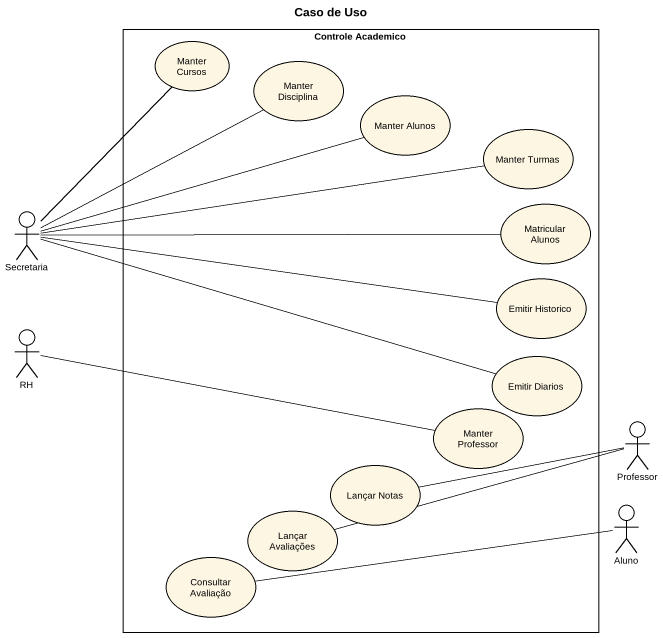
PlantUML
@startuml
title Caso de Uso
rectangle "Controle Academico" as Controle_Academico {
  usecase "Manter Cursos" as Manter_Cursos
  usecase "Manter Disciplina" as Manter_Disciplina
  usecase "Manter Alunos" as Manter_Alunos
  usecase "Manter Turmas" as Manter_Turmas
  usecase "Matricular Alunos" as Matricular_Alunos
  usecase "Emitir Historico" as Emitir_Historico
  usecase "Emitir Diarios" as Emitir_Diarios
  usecase "Manter Professor" as Manter_Professor
  usecase "Lançar Notas" as Lançar_Notas
  usecase "Lançar Avaliações" as Lançar_Avaliações
  usecase "Consultar Avaliação" as Consultar_Avaliação
}
actor Secretaria
actor RH
actor Professor
actor Aluno
Secretaria -up- Manter_Cursos
Secretaria -right- Manter_Disciplina
Secretaria -right- Manter_Alunos
Secretaria -right- Manter_Turmas
Secretaria -right- Matricular_Alunos
Secretaria -right- Emitir_Historico
Secretaria -right- Emitir_Diarios
RH -right- Manter_Professor
Professor -left- Lançar_Notas
Professor -left- Lançar_Avaliações
Aluno -left- Consultar_Avaliação
@enduml
